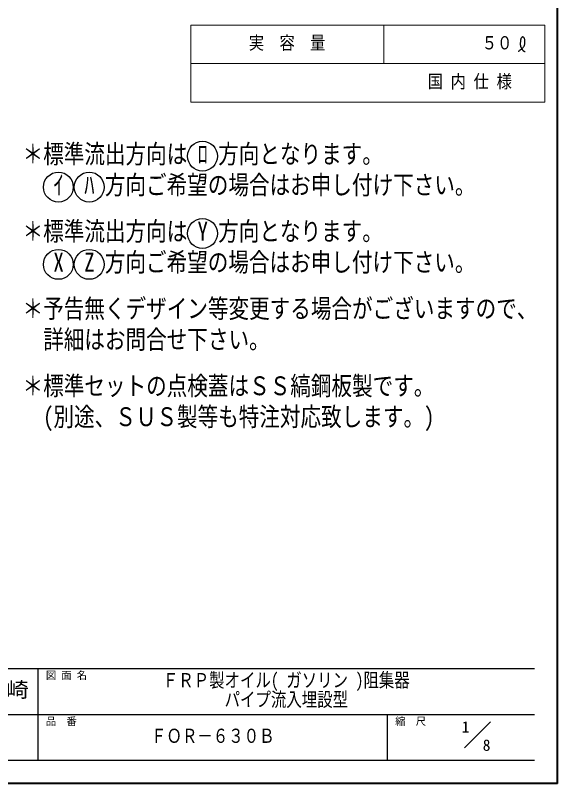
# Model space of a CAD drawing. Units: millimetres at full size, sheet at 1:8; details may follow other scales. Extents: x -1685 to 1555, y -1115 to 1133.
# Drawn here: x 713 to 1555, y -1115 to 78 of the extents above; entities that cross this region are included whole.
import ezdxf
from ezdxf.enums import TextEntityAlignment as Align

# ---------------------------------------------------------------- set-up
doc = ezdxf.new("R2010")
doc.units = ezdxf.units.MM
doc.header["$LTSCALE"] = 8
doc.layers.add('0-0_ﾚｲﾔ1', color=4, linetype='Continuous', lineweight=9)
doc.styles.add('ＭＳ ゴシック', font='')
doc.styles.get('ＭＳ ゴシック').set_extended_font_data('MS Gothic')

msp = doc.modelspace()

# ---------------------------------------------------------------- linework, layer by layer
at = {"layer": '0-0_ﾚｲﾔ1', "color": 1, "lineweight": 40}
for q in [(1555.424, 1133.018), (-1684.576, -1114.982)]:
    msp.add_line((1555.424, -1114.982), q, dxfattribs=at)
at = {"layer": '0-0_ﾚｲﾔ1', "color": 3, "lineweight": 18}
for p, q in [((1535.424, 63.018), (985.424, 63.018)), ((985.424, -56.982), (985.424, 63.018)), ((1285.424, 3.018), (1285.424, 63.018)), ((1535.424, -56.982), (1535.424, 63.018)), ((1535.424, 3.018), (985.424, 3.018)), ((1535.424, -56.982), (985.424, -56.982))]:
    msp.add_line(p, q, dxfattribs=at)
at = {"layer": '0-0_ﾚｲﾔ1', "color": 6, "lineweight": 25}
for p, q in [((-64.576, -936.125), (1519.424, -936.125)), ((747.995, -1078.982), (747.995, -936.125)), ((533.709, -1007.553), (1519.424, -1007.553)), ((1290.852, -1078.982), (1290.852, -1007.553)), ((1519.424, -1078.982), (-64.576, -1078.982))]:
    msp.add_line(p, q, dxfattribs=at)
at = {"layer": '0-0_ﾚｲﾔ1', "color": 7, "lineweight": 18}
msp.add_line((1410.446, -1059.388), (1450.852, -1018.982), dxfattribs=at)
at = {"layer": '0-0_ﾚｲﾔ1', "color": 5, "lineweight": 25}
for points in [[(1493.884, 22.179), (1494.464, 22.513), (1495.461, 23.094), (1496.449, 23.69), (1497.423, 24.309), (1498.376, 24.96), (1499.304, 25.653), (1499.828, 26.077), (1500.213, 26.407), (1500.856, 27.002), (1501.466, 27.63), (1502.034, 28.293), (1502.55, 28.991), (1503.006, 29.726), (1503.239, 30.17), (1503.407, 30.532), (1503.66, 31.172), (1503.871, 31.83), (1504.042, 32.501), (1504.174, 33.181), (1504.27, 33.865), (1504.311, 34.263), (1504.342, 34.674), (1504.372, 35.381), (1504.378, 36.089), (1504.368, 36.798), (1504.347, 37.511), (1504.324, 38.229), (1504.311, 38.648), (1504.299, 39.089), (1504.27, 39.85), (1504.209, 40.606), (1504.091, 41.348), (1503.888, 42.065), (1503.577, 42.751), (1503.336, 43.13), (1503.182, 43.333), (1502.884, 43.664), (1502.552, 43.958), (1502.193, 44.202)], [(1502.193, 44.202), (1501.814, 44.38), (1501.422, 44.479), (1501.192, 44.495), (1501.003, 44.482), (1500.678, 44.412), (1500.36, 44.286), (1500.052, 44.114), (1499.76, 43.905), (1499.488, 43.668), (1499.341, 43.52), (1499.137, 43.289), (1498.831, 42.868), (1498.575, 42.422), (1498.363, 41.956), (1498.189, 41.474), (1498.047, 40.982), (1497.977, 40.694), (1497.899, 40.332), (1497.787, 39.705), (1497.7, 39.074), (1497.63, 38.44), (1497.572, 37.805), (1497.52, 37.167), (1497.489, 36.796), (1497.452, 36.354), (1497.389, 35.592), (1497.337, 34.83), (1497.305, 34.069), (1497.304, 33.31), (1497.345, 32.555), (1497.392, 32.119), (1497.448, 31.741), (1497.577, 31.093), (1497.742, 30.452), (1497.939, 29.817), (1498.163, 29.191), (1498.41, 28.574), (1498.561, 28.221), (1498.675, 27.966)], [(1498.675, 27.966), (1498.878, 27.532), (1499.089, 27.102), (1499.31, 26.676), (1499.54, 26.253), (1499.781, 25.833), (1499.926, 25.59), (1500.099, 25.307), (1500.412, 24.826), (1500.746, 24.36), (1501.104, 23.919), (1501.49, 23.511), (1501.908, 23.147), (1502.167, 22.959), (1502.389, 22.818), (1502.789, 22.603), (1503.207, 22.416), (1503.641, 22.251), (1504.085, 22.103), (1504.535, 21.965), (1504.798, 21.887)]]:
    msp.add_lwpolyline(points, dxfattribs=at)
for centre in [(1003.357, -140.648), (779.357, -188.648), (827.357, -188.648), (1003.357, -260.648), (779.357, -308.648), (827.357, -308.648)]:
    msp.add_circle(centre, 23.2, dxfattribs=at)

# ---------------------------------------------------------------- texts
at = {"layer": '0-0_ﾚｲﾔ1', "color": 7, "style": 'ＭＳ ゴシック'}
for s, height, width, p in [('実\u3000容\u3000量', 20.53, 0.85, (1075.424, 19.018)), ('５０', 20.53, 0.85, (1437.424, 19.018)), ('国 内 仕 様', 20.53, 0.85, (1353.424, -40.982)), ('＊標準流出方向は ﾛ 方向となります。', 29.33, 0.8, (723.757, -160.648)), (' ｲ  ﾊ 方向ご希望の場合はお申し付け下さい。', 29.33, 0.8, (755.757, -208.648)), ('＊標準流出方向は Y 方向となります。', 29.33, 0.8, (723.757, -280.648)), (' X  Z 方向ご希望の場合はお申し付け下さい。', 29.33, 0.8, (755.757, -328.648)), ('＊予告無くデザイン等変更する場合がございますので、', 29.33, 0.8, (723.757, -400.648)), ('詳細はお問合せ下さい。', 29.33, 0.8, (755.757, -448.648)), ('＊標準セットの点検蓋はＳＳ縞鋼板製です。', 29.33, 0.8, (723.757, -520.648)), ('(別途、ＳＵＳ製等も特注対応致します。)', 29.33, 0.8, (755.757, -568.648)), ('ＦＲＰ製オイル( ガソリン )阻集器', 21.99, 0.8, (941.709, -971.839)), ('千\u3000崎', 23.46, 1.1, (627.995, -987.839)), ('パイプ流入埋設型', 21.99, 0.8, (1037.709, -1001.839)), ('ＦＯＲ－６３０Ｂ', 21.99, 0.8, (923.424, -1058.268))]:
    msp.add_text(s, height=height, dxfattribs=dict(at, width=width)).set_placement(p, align=Align.BOTTOM_LEFT)
for s, height, p in [('図 面 名', 11.73, (759.995, -956.125)), ('品\u3000番', 11.73, (759.995, -1027.553)), ('縮\u3000尺', 11.73, (1302.852, -1027.553)), ('1', 17.6, (1406.382, -1041.001)), ('8', 17.6, (1438.958, -1069.304))]:
    msp.add_text(s, height=height, dxfattribs=at).set_placement(p, align=Align.BOTTOM_LEFT)

doc.saveas('drawing.dxf')
